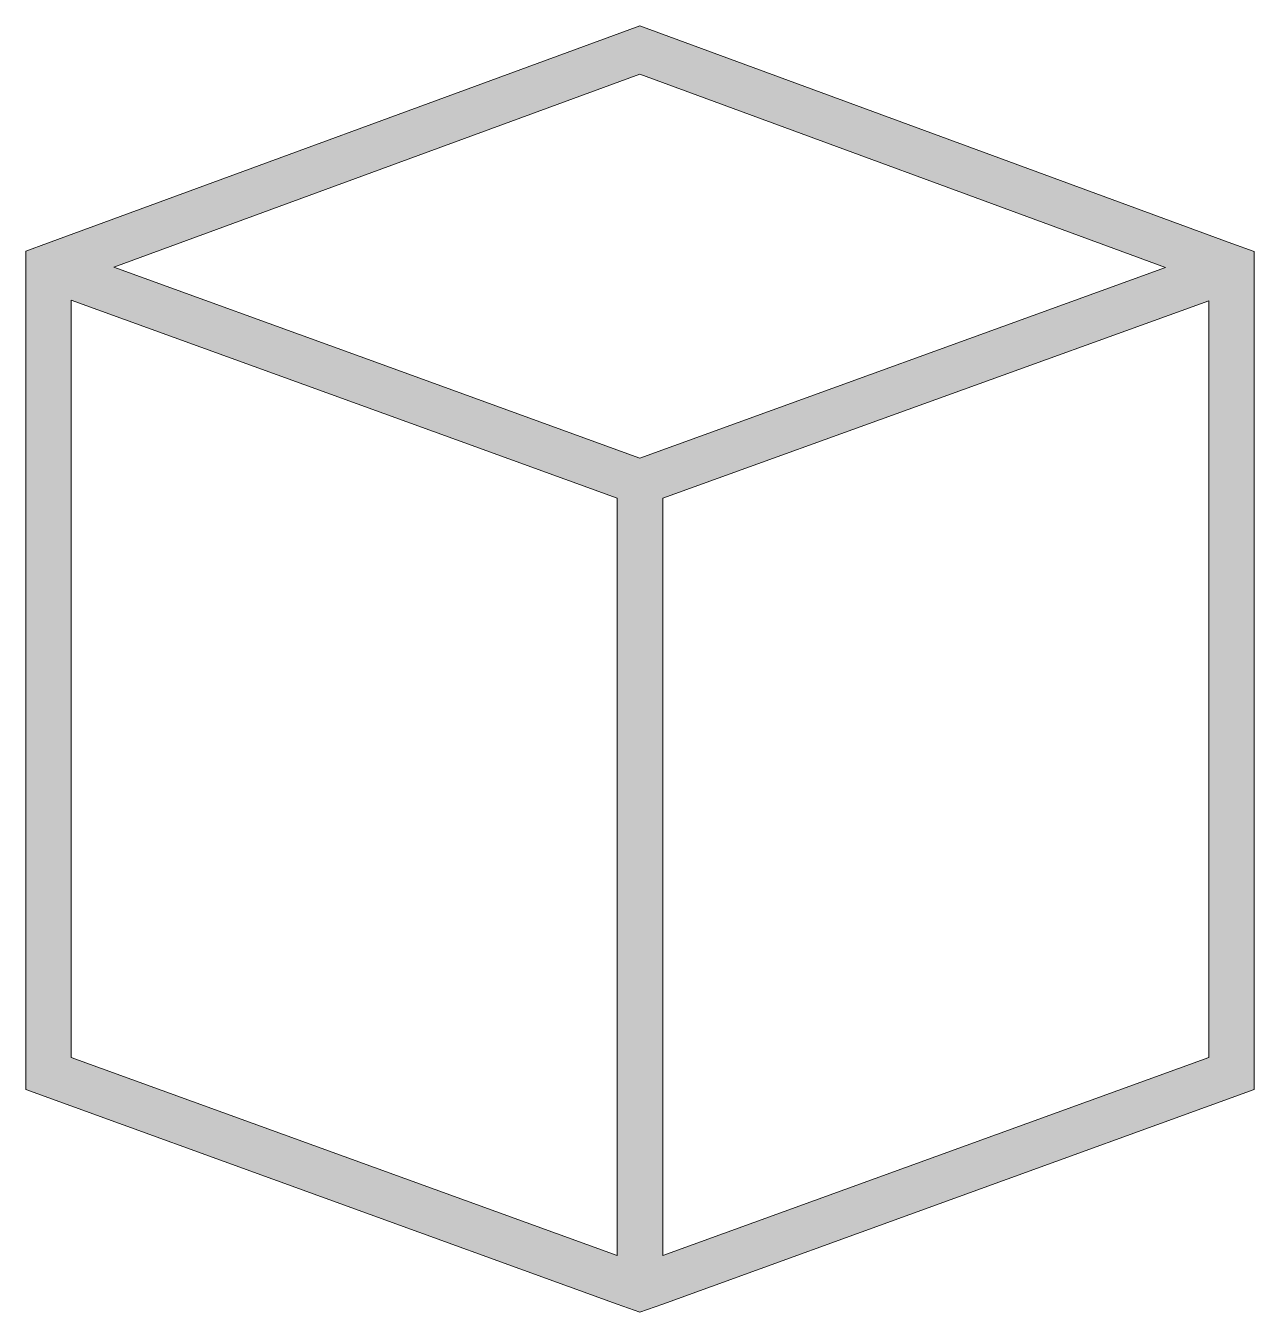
# Model space of a CAD drawing. Header units: inches. Extents: x 23 to 77, y 21.7 to 78.3.
import ezdxf

# ---------------------------------------------------------------- set-up
doc = ezdxf.new("R2010")
doc.units = ezdxf.units.IN
doc.header["$MEASUREMENT"] = 0
doc.layers.add('Layer 1', color=7, linetype='Continuous')

msp = doc.modelspace()

# ---------------------------------------------------------------- hatches: boundary and pattern name
at = {"layer": 'Layer 1', "true_color": 0xffffff}
h = msp.add_hatch(color=7, dxfattribs=at)
h.dxf.hatch_style = 2
h.paths.add_polyline_path([(76.018, 68.709), (50, 78.275), (23.961, 68.717), (23, 68.365), (23, 66.938), (23, 66.647), (23, 31.521), (49, 22.088), (50, 21.725), (51, 22.088), (77, 31.521), (77, 66.428), (77, 66.899), (77, 68.349)])
h.paths.add_polyline_path([(49, 24.216), (25, 32.923), (25, 66.211), (42.096, 60.009), (49, 57.504)])
h.paths.add_polyline_path([(50, 59.27), (37.703, 63.731), (26.879, 67.659), (50, 76.144), (73.1, 67.651)])
h.paths.add_polyline_path([(75, 32.923), (51, 24.216), (51, 57.504), (75, 66.176)])

# ---------------------------------------------------------------- linework, layer by layer
at = {"layer": 'Layer 1', "lineweight": 0}
for points in [[(76.018, 68.709), (50, 78.275), (23.961, 68.717), (23, 68.365), (23, 66.938), (23, 66.647), (23, 31.521), (49, 22.088), (50, 21.725), (51, 22.088), (77, 31.521), (77, 66.428), (77, 66.899), (77, 68.349), (76.018, 68.709)], [(50, 59.27), (37.703, 63.731), (26.879, 67.659), (50, 76.144), (73.1, 67.651), (50, 59.27)], [(49, 24.216), (25, 32.923), (25, 66.211), (42.096, 60.009), (49, 57.504), (49, 24.216)], [(75, 32.923), (51, 24.216), (51, 57.504), (75, 66.176), (75, 32.923)]]:
    msp.add_lwpolyline(points, dxfattribs=at)

doc.saveas('drawing.dxf')
